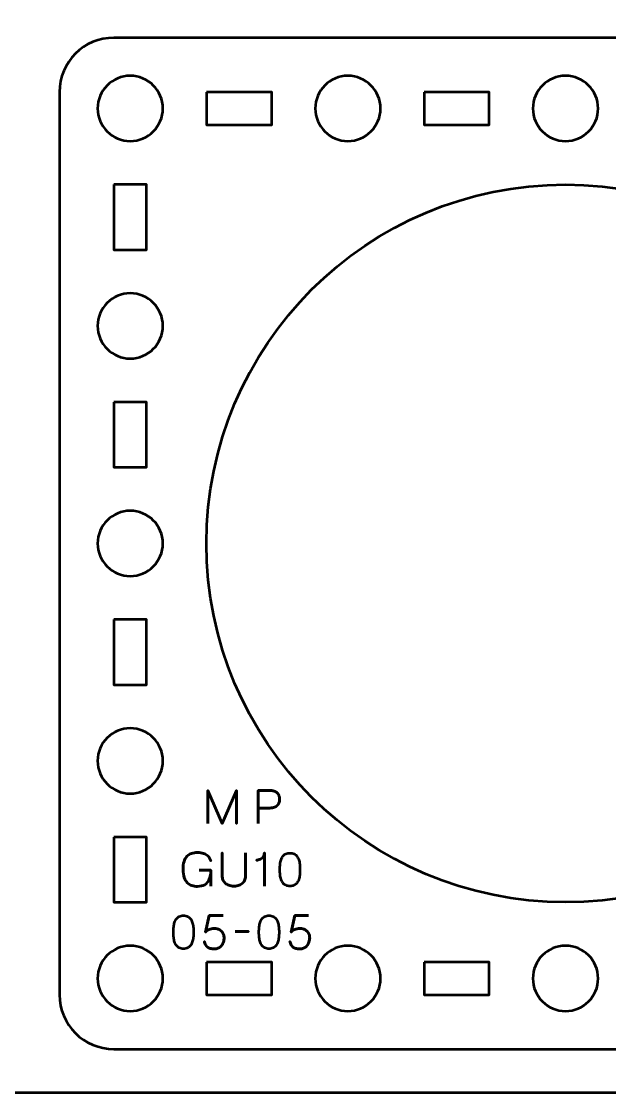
# Model space of a CAD drawing. Header units: centimetres. Extents: x -21 to 0, y -29.7 to 0.
# Drawn here: x -10.5 to -5.1, y -29.7 to -19.85 of the extents above; entities that cross this region are included whole.
import ezdxf

# ---------------------------------------------------------------- set-up
doc = ezdxf.new("R2010")
doc.units = ezdxf.units.CM
doc.header["$MEASUREMENT"] = 0
doc.layers.add('Layer 1', color=7, linetype='Continuous')

msp = doc.modelspace()

# ---------------------------------------------------------------- linework, layer by layer
at = {"layer": 'Layer 1', "color": 250, "lineweight": 53}
msp.add_ellipse((-5.5, -24.65), major_axis=(0, 3.3), ratio=1, dxfattribs=at)
at = {"layer": 'Layer 1', "color": 22, "lineweight": 53}
msp.add_open_spline([(-21.00003, -29.19996), (-21.00003, -29.19996), (-21.00003, -0.49992), (-21.00003, -0.49992), (-21.00003, -0.49992), (-21.00003, -0.22295), (-20.77694, 0.00004), (-20.49994, 0.00004), (-20.49994, 0.00004), (-20.49994, 0.00004), (-0.50008, 0.00004), (-0.50008, 0.00004), (-0.50008, 0.00004), (-0.22294, 0.00004), (0.00002, -0.22295), (0.00002, -0.49992), (0.00002, -0.49992), (0.00002, -0.49992), (0.00002, -29.19996), (0.00002, -29.19996), (0.00002, -29.19996), (0.00002, -29.47696), (-0.22294, -29.70005), (-0.50008, -29.70005), (-0.50008, -29.70005), (-0.50008, -29.70005), (-20.49994, -29.70005), (-20.49994, -29.70005), (-20.49994, -29.70005), (-20.77694, -29.70005), (-21.00003, -29.47696), (-21.00003, -29.19996)], degree=3, knots=[0, 0, 0, 0, 0.125, 0.125, 0.125, 0.125, 0.25, 0.25, 0.25, 0.25, 0.375, 0.375, 0.375, 0.375, 0.5, 0.5, 0.5, 0.5, 0.625, 0.625, 0.625, 0.625, 0.75, 0.75, 0.75, 0.75, 0.875, 0.875, 0.875, 0.875, 1, 1, 1, 1], dxfattribs=at)
at = {"layer": 'Layer 1', "color": 114, "lineweight": 53}
msp.add_open_spline([(-9.64995, -19.99995), (-9.64995, -19.99995), (-1.35005, -19.99995), (-1.35005, -19.99995), (-1.35005, -19.99995), (-1.07305, -19.99995), (-0.84995, -20.22305), (-0.84995, -20.50005), (-0.84995, -20.50005), (-0.84995, -20.50005), (-0.84995, -28.79995), (-0.84995, -28.79995), (-0.84995, -28.79995), (-0.84995, -29.07695), (-1.07305, -29.30005), (-1.35005, -29.30005), (-1.35005, -29.30005), (-1.35005, -29.30005), (-9.64995, -29.30005), (-9.64995, -29.30005), (-9.64995, -29.30005), (-9.92695, -29.30005), (-10.15005, -29.07695), (-10.15005, -28.79995), (-10.15005, -28.79995), (-10.15005, -28.79995), (-10.15005, -20.50005), (-10.15005, -20.50005), (-10.15005, -20.50005), (-10.15005, -20.22305), (-9.92695, -19.99995), (-9.64995, -19.99995)], degree=3, knots=[0, 0, 0, 0, 0.125, 0.125, 0.125, 0.125, 0.25, 0.25, 0.25, 0.25, 0.375, 0.375, 0.375, 0.375, 0.5, 0.5, 0.5, 0.5, 0.625, 0.625, 0.625, 0.625, 0.75, 0.75, 0.75, 0.75, 0.875, 0.875, 0.875, 0.875, 1, 1, 1, 1], dxfattribs=at)
at = {"layer": 'Layer 1', "lineweight": 53}
for points in [[(-9.20002, -20.64998), (-9.20002, -20.81575), (-9.33425, -20.94998), (-9.50002, -20.94998), (-9.50002, -20.94998), (-9.66568, -20.94998), (-9.80002, -20.81575), (-9.80002, -20.64998), (-9.80002, -20.64998), (-9.80002, -20.48432), (-9.66568, -20.34998), (-9.50002, -20.34998), (-9.50002, -20.34998), (-9.33425, -20.34998), (-9.20002, -20.48432), (-9.20002, -20.64998)], [(-7.19994, -20.64998), (-7.19994, -20.81575), (-7.33432, -20.94998), (-7.49995, -20.94998), (-7.49995, -20.94998), (-7.66572, -20.94998), (-7.79995, -20.81575), (-7.79995, -20.64998), (-7.79995, -20.64998), (-7.79995, -20.48432), (-7.66572, -20.34998), (-7.49995, -20.34998), (-7.49995, -20.34998), (-7.33432, -20.34998), (-7.19994, -20.48432), (-7.19994, -20.64998)], [(-5.20002, -20.64998), (-5.20002, -20.81575), (-5.33436, -20.94998), (-5.50001, -20.94998), (-5.50001, -20.94998), (-5.66564, -20.94998), (-5.80002, -20.81575), (-5.80002, -20.64998), (-5.80002, -20.64998), (-5.80002, -20.48432), (-5.66564, -20.34998), (-5.50001, -20.34998), (-5.50001, -20.34998), (-5.33436, -20.34998), (-5.20002, -20.48432), (-5.20002, -20.64998)], [(-8.8, -20.50005), (-8.8, -20.50005), (-8.2, -20.50005), (-8.2, -20.50005), (-8.2, -20.50005), (-8.2, -20.50005), (-8.2, -20.80005), (-8.2, -20.80005), (-8.2, -20.80005), (-8.2, -20.80005), (-8.8, -20.80005), (-8.8, -20.80005), (-8.8, -20.80005), (-8.8, -20.80005), (-8.8, -20.50005), (-8.8, -20.50005)], [(-6.80004, -20.50005), (-6.80004, -20.50005), (-6.20003, -20.50005), (-6.20003, -20.50005), (-6.20003, -20.50005), (-6.20003, -20.50005), (-6.20003, -20.80005), (-6.20003, -20.80005), (-6.20003, -20.80005), (-6.20003, -20.80005), (-6.80004, -20.80005), (-6.80004, -20.80005), (-6.80004, -20.80005), (-6.80004, -20.80005), (-6.80004, -20.50005), (-6.80004, -20.50005)], [(-9.64995, -21.35), (-9.64995, -21.35), (-9.34995, -21.35), (-9.34995, -21.35), (-9.34995, -21.35), (-9.34995, -21.35), (-9.34995, -21.95), (-9.34995, -21.95), (-9.34995, -21.95), (-9.34995, -21.95), (-9.64995, -21.95), (-9.64995, -21.95), (-9.64995, -21.95), (-9.64995, -21.95), (-9.64995, -21.35), (-9.64995, -21.35)], [(-9.20002, -22.65005), (-9.20002, -22.81568), (-9.33425, -22.95006), (-9.50002, -22.95006), (-9.50002, -22.95006), (-9.66568, -22.95006), (-9.80002, -22.81568), (-9.80002, -22.65005), (-9.80002, -22.65005), (-9.80002, -22.48428), (-9.66568, -22.35005), (-9.50002, -22.35005), (-9.50002, -22.35005), (-9.33425, -22.35005), (-9.20002, -22.48428), (-9.20002, -22.65005)], [(-9.64995, -23.34996), (-9.64995, -23.34996), (-9.34995, -23.34996), (-9.34995, -23.34996), (-9.34995, -23.34996), (-9.34995, -23.34996), (-9.34995, -23.94997), (-9.34995, -23.94997), (-9.34995, -23.94997), (-9.34995, -23.94997), (-9.64995, -23.94997), (-9.64995, -23.94997), (-9.64995, -23.94997), (-9.64995, -23.94997), (-9.64995, -23.34996), (-9.64995, -23.34996)], [(-9.20002, -24.64999), (-9.20002, -24.81564), (-9.33425, -24.94998), (-9.50002, -24.94998), (-9.50002, -24.94998), (-9.66568, -24.94998), (-9.80002, -24.81564), (-9.80002, -24.64999), (-9.80002, -24.64999), (-9.80002, -24.48436), (-9.66568, -24.34998), (-9.50002, -24.34998), (-9.50002, -24.34998), (-9.33425, -24.34998), (-9.20002, -24.48436), (-9.20002, -24.64999)], [(-9.64995, -25.35003), (-9.64995, -25.35003), (-9.34995, -25.35003), (-9.34995, -25.35003), (-9.34995, -25.35003), (-9.34995, -25.35003), (-9.34995, -25.95003), (-9.34995, -25.95003), (-9.34995, -25.95003), (-9.34995, -25.95003), (-9.64995, -25.95003), (-9.64995, -25.95003), (-9.64995, -25.95003), (-9.64995, -25.95003), (-9.64995, -25.35003), (-9.64995, -25.35003)], [(-9.20002, -26.64994), (-9.20002, -26.81571), (-9.33425, -26.94995), (-9.50002, -26.94995), (-9.50002, -26.94995), (-9.66568, -26.94995), (-9.80002, -26.81571), (-9.80002, -26.64994), (-9.80002, -26.64994), (-9.80002, -26.48428), (-9.66568, -26.34994), (-9.50002, -26.34994), (-9.50002, -26.34994), (-9.33425, -26.34994), (-9.20002, -26.48428), (-9.20002, -26.64994)], [(-9.64995, -27.35), (-9.64995, -27.35), (-9.34995, -27.35), (-9.34995, -27.35), (-9.34995, -27.35), (-9.34995, -27.35), (-9.34995, -27.95), (-9.34995, -27.95), (-9.34995, -27.95), (-9.34995, -27.95), (-9.64995, -27.95), (-9.64995, -27.95), (-9.64995, -27.95), (-9.64995, -27.95), (-9.64995, -27.35), (-9.64995, -27.35)], [(-9.20002, -28.65002), (-9.20002, -28.81565), (-9.33425, -28.95002), (-9.50002, -28.95002), (-9.50002, -28.95002), (-9.66568, -28.95002), (-9.80002, -28.81565), (-9.80002, -28.65002), (-9.80002, -28.65002), (-9.80002, -28.48425), (-9.66568, -28.35002), (-9.50002, -28.35002), (-9.50002, -28.35002), (-9.33425, -28.35002), (-9.20002, -28.48425), (-9.20002, -28.65002)], [(-7.19994, -28.65002), (-7.19994, -28.81565), (-7.33432, -28.95002), (-7.49995, -28.95002), (-7.49995, -28.95002), (-7.66572, -28.95002), (-7.79995, -28.81565), (-7.79995, -28.65002), (-7.79995, -28.65002), (-7.79995, -28.48425), (-7.66572, -28.35002), (-7.49995, -28.35002), (-7.49995, -28.35002), (-7.33432, -28.35002), (-7.19994, -28.48425), (-7.19994, -28.65002)], [(-5.20002, -28.65002), (-5.20002, -28.81565), (-5.33436, -28.95002), (-5.50001, -28.95002), (-5.50001, -28.95002), (-5.66564, -28.95002), (-5.80002, -28.81565), (-5.80002, -28.65002), (-5.80002, -28.65002), (-5.80002, -28.48425), (-5.66564, -28.35002), (-5.50001, -28.35002), (-5.50001, -28.35002), (-5.33436, -28.35002), (-5.20002, -28.48425), (-5.20002, -28.65002)], [(-8.8, -28.49995), (-8.8, -28.49995), (-8.2, -28.49995), (-8.2, -28.49995), (-8.2, -28.49995), (-8.2, -28.49995), (-8.2, -28.79995), (-8.2, -28.79995), (-8.2, -28.79995), (-8.2, -28.79995), (-8.8, -28.79995), (-8.8, -28.79995), (-8.8, -28.79995), (-8.8, -28.79995), (-8.8, -28.49995), (-8.8, -28.49995)], [(-6.80004, -28.49995), (-6.80004, -28.49995), (-6.20003, -28.49995), (-6.20003, -28.49995), (-6.20003, -28.49995), (-6.20003, -28.49995), (-6.20003, -28.79995), (-6.20003, -28.79995), (-6.20003, -28.79995), (-6.20003, -28.79995), (-6.80004, -28.79995), (-6.80004, -28.79995), (-6.80004, -28.79995), (-6.80004, -28.79995), (-6.80004, -28.49995), (-6.80004, -28.49995)]]:
    msp.add_open_spline(points, degree=3, knots=[0, 0, 0, 0, 0.25, 0.25, 0.25, 0.25, 0.5, 0.5, 0.5, 0.5, 0.75, 0.75, 0.75, 0.75, 1, 1, 1, 1], dxfattribs=at)
at = {"layer": 'Layer 1', "color": 30, "lineweight": 53}
for points, knots in [([(-8.78599, -27.22662), (-8.78599, -27.22662), (-8.78599, -26.9214), (-8.78599, -26.9214), (-8.78599, -26.9214), (-8.78599, -26.9214), (-8.65476, -27.22662), (-8.65476, -27.22662), (-8.65476, -27.22662), (-8.65476, -27.22662), (-8.5231, -26.9214), (-8.5231, -26.9214), (-8.5231, -26.9214), (-8.5231, -26.9214), (-8.5231, -27.22662), (-8.5231, -27.22662), (-8.5231, -27.22662), (-8.5231, -27.22662), (-8.5231, -26.9214), (-8.5231, -26.9214), (-8.5231, -26.9214), (-8.5231, -26.9214), (-8.65476, -27.22662), (-8.65476, -27.22662), (-8.65476, -27.22662), (-8.65476, -27.22662), (-8.78599, -26.9214), (-8.78599, -26.9214), (-8.78599, -26.9214), (-8.78599, -26.9214), (-8.78599, -27.22662), (-8.78599, -27.22662)], [0, 0, 0, 0, 0.125, 0.125, 0.125, 0.125, 0.25, 0.25, 0.25, 0.25, 0.375, 0.375, 0.375, 0.375, 0.5, 0.5, 0.5, 0.5, 0.625, 0.625, 0.625, 0.625, 0.75, 0.75, 0.75, 0.75, 0.875, 0.875, 0.875, 0.875, 1, 1, 1, 1]), ([(-8.32329, -27.22662), (-8.32329, -27.22662), (-8.32329, -26.9214), (-8.32329, -26.9214), (-8.32329, -26.9214), (-8.32329, -26.9214), (-8.22592, -26.9214), (-8.22592, -26.9214), (-8.22592, -26.9214), (-8.20645, -26.92147), (-8.19044, -26.92366), (-8.17781, -26.92789), (-8.17781, -26.92789), (-8.16525, -26.93205), (-8.15537, -26.93784), (-8.14824, -26.94518), (-8.14824, -26.94518), (-8.14112, -26.95244), (-8.13604, -26.96077), (-8.13293, -26.97015), (-8.13293, -26.97015), (-8.1299, -26.97954), (-8.12814, -26.98934), (-8.12771, -26.99972), (-8.12771, -26.99972), (-8.12722, -27.01009), (-8.12842, -27.02025), (-8.13124, -27.03012), (-8.13124, -27.03012), (-8.13413, -27.04), (-8.139, -27.04896), (-8.14599, -27.05701), (-8.14599, -27.05701), (-8.1529, -27.06505), (-8.16228, -27.07147), (-8.17407, -27.0762), (-8.17407, -27.0762), (-8.18585, -27.08099), (-8.20045, -27.08339), (-8.21788, -27.08353), (-8.21788, -27.08353), (-8.21788, -27.08353), (-8.32329, -27.08353), (-8.32329, -27.08353), (-8.32329, -27.08353), (-8.32329, -27.08353), (-8.21788, -27.08353), (-8.21788, -27.08353), (-8.21788, -27.08353), (-8.20081, -27.08339), (-8.18634, -27.08099), (-8.17463, -27.0762), (-8.17463, -27.0762), (-8.16285, -27.07147), (-8.15346, -27.06505), (-8.14641, -27.05701), (-8.14641, -27.05701), (-8.13942, -27.04896), (-8.13441, -27.04), (-8.13145, -27.03012), (-8.13145, -27.03012), (-8.12849, -27.02025), (-8.12722, -27.01009), (-8.12771, -26.99972), (-8.12771, -26.99972), (-8.12814, -26.98934), (-8.1299, -26.97954), (-8.13307, -26.97015), (-8.13307, -26.97015), (-8.13618, -26.96077), (-8.1414, -26.95244), (-8.14853, -26.94518), (-8.14853, -26.94518), (-8.15572, -26.93784), (-8.1656, -26.93205), (-8.17816, -26.92789), (-8.17816, -26.92789), (-8.19079, -26.92366), (-8.20666, -26.92147), (-8.22592, -26.9214), (-8.22592, -26.9214), (-8.22592, -26.9214), (-8.32329, -26.9214), (-8.32329, -26.9214), (-8.32329, -26.9214), (-8.32329, -26.9214), (-8.32329, -27.22662), (-8.32329, -27.22662)], [0, 0, 0, 0, 0.0454545, 0.0454545, 0.0454545, 0.0454545, 0.0909091, 0.0909091, 0.0909091, 0.0909091, 0.1363636, 0.1363636, 0.1363636, 0.1363636, 0.1818182, 0.1818182, 0.1818182, 0.1818182, 0.2272727, 0.2272727, 0.2272727, 0.2272727, 0.2727273, 0.2727273, 0.2727273, 0.2727273, 0.3181818, 0.3181818, 0.3181818, 0.3181818, 0.3636364, 0.3636364, 0.3636364, 0.3636364, 0.4090909, 0.4090909, 0.4090909, 0.4090909, 0.4545455, 0.4545455, 0.4545455, 0.4545455, 0.5, 0.5, 0.5, 0.5, 0.5454545, 0.5454545, 0.5454545, 0.5454545, 0.5909091, 0.5909091, 0.5909091, 0.5909091, 0.6363636, 0.6363636, 0.6363636, 0.6363636, 0.6818182, 0.6818182, 0.6818182, 0.6818182, 0.7272727, 0.7272727, 0.7272727, 0.7272727, 0.7727273, 0.7727273, 0.7727273, 0.7727273, 0.8181818, 0.8181818, 0.8181818, 0.8181818, 0.8636364, 0.8636364, 0.8636364, 0.8636364, 0.9090909, 0.9090909, 0.9090909, 0.9090909, 0.9545455, 0.9545455, 0.9545455, 0.9545455, 1, 1, 1, 1]), ([(-8.86769, -27.65376), (-8.86769, -27.65376), (-8.7589, -27.65376), (-8.7589, -27.65376), (-8.7589, -27.65376), (-8.75904, -27.68841), (-8.76398, -27.71684), (-8.77386, -27.73899), (-8.77386, -27.73899), (-8.78373, -27.76122), (-8.7977, -27.77759), (-8.81591, -27.78824), (-8.81591, -27.78824), (-8.83411, -27.79883), (-8.8557, -27.80412), (-8.88082, -27.80405), (-8.88082, -27.80405), (-8.89966, -27.80412), (-8.91715, -27.80151), (-8.93331, -27.79607), (-8.93331, -27.79607), (-8.94947, -27.79071), (-8.96365, -27.78196), (-8.97579, -27.7699), (-8.97579, -27.7699), (-8.98792, -27.75783), (-8.99745, -27.74189), (-9.00422, -27.72206), (-9.00422, -27.72206), (-9.01099, -27.70224), (-9.01445, -27.67789), (-9.01459, -27.64911), (-9.01459, -27.64911), (-9.01452, -27.62018), (-9.01149, -27.59577), (-9.00549, -27.57573), (-9.00549, -27.57573), (-8.99942, -27.55576), (-8.99067, -27.53968), (-8.9791, -27.52747), (-8.9791, -27.52747), (-8.9676, -27.51534), (-8.95356, -27.50652), (-8.93705, -27.50101), (-8.93705, -27.50101), (-8.92054, -27.49551), (-8.90184, -27.49283), (-8.88082, -27.4929), (-8.88082, -27.4929), (-8.86085, -27.49283), (-8.84293, -27.4953), (-8.82698, -27.50031), (-8.82698, -27.50031), (-8.81104, -27.50532), (-8.79735, -27.51336), (-8.78592, -27.52444), (-8.78592, -27.52444), (-8.77442, -27.53551), (-8.76546, -27.55012), (-8.7589, -27.56825), (-8.7589, -27.56825), (-8.76546, -27.55012), (-8.77442, -27.53551), (-8.78592, -27.52444), (-8.78592, -27.52444), (-8.79735, -27.51336), (-8.81104, -27.50532), (-8.82698, -27.50031), (-8.82698, -27.50031), (-8.84293, -27.4953), (-8.86085, -27.49283), (-8.88082, -27.4929), (-8.88082, -27.4929), (-8.90184, -27.49283), (-8.92054, -27.49551), (-8.93705, -27.50101), (-8.93705, -27.50101), (-8.95356, -27.50652), (-8.9676, -27.51534), (-8.9791, -27.52747), (-8.9791, -27.52747), (-8.99067, -27.53968), (-8.99942, -27.55576), (-9.00549, -27.57573), (-9.00549, -27.57573), (-9.01149, -27.59577), (-9.01452, -27.62018), (-9.01459, -27.64911), (-9.01459, -27.64911), (-9.01445, -27.67789), (-9.01099, -27.70224), (-9.00422, -27.72206), (-9.00422, -27.72206), (-8.99745, -27.74189), (-8.98792, -27.75783), (-8.97579, -27.7699), (-8.97579, -27.7699), (-8.96365, -27.78196), (-8.94947, -27.79071), (-8.93331, -27.79607), (-8.93331, -27.79607), (-8.91715, -27.80151), (-8.89966, -27.80412), (-8.88082, -27.80405), (-8.88082, -27.80405), (-8.8557, -27.80412), (-8.83411, -27.79883), (-8.81591, -27.78824), (-8.81591, -27.78824), (-8.7977, -27.77759), (-8.78373, -27.76122), (-8.77386, -27.73899), (-8.77386, -27.73899), (-8.76398, -27.71684), (-8.75904, -27.68841), (-8.7589, -27.65376), (-8.7589, -27.65376), (-8.7589, -27.65376), (-8.86769, -27.65376), (-8.86769, -27.65376)], [0, 0, 0, 0, 0.0333333, 0.0333333, 0.0333333, 0.0333333, 0.0666667, 0.0666667, 0.0666667, 0.0666667, 0.1, 0.1, 0.1, 0.1, 0.1333333, 0.1333333, 0.1333333, 0.1333333, 0.1666667, 0.1666667, 0.1666667, 0.1666667, 0.2, 0.2, 0.2, 0.2, 0.2333333, 0.2333333, 0.2333333, 0.2333333, 0.2666667, 0.2666667, 0.2666667, 0.2666667, 0.3, 0.3, 0.3, 0.3, 0.3333333, 0.3333333, 0.3333333, 0.3333333, 0.3666667, 0.3666667, 0.3666667, 0.3666667, 0.4, 0.4, 0.4, 0.4, 0.4333333, 0.4333333, 0.4333333, 0.4333333, 0.4666667, 0.4666667, 0.4666667, 0.4666667, 0.5, 0.5, 0.5, 0.5, 0.5333333, 0.5333333, 0.5333333, 0.5333333, 0.5666667, 0.5666667, 0.5666667, 0.5666667, 0.6, 0.6, 0.6, 0.6, 0.6333333, 0.6333333, 0.6333333, 0.6333333, 0.6666667, 0.6666667, 0.6666667, 0.6666667, 0.7, 0.7, 0.7, 0.7, 0.7333333, 0.7333333, 0.7333333, 0.7333333, 0.7666667, 0.7666667, 0.7666667, 0.7666667, 0.8, 0.8, 0.8, 0.8, 0.8333333, 0.8333333, 0.8333333, 0.8333333, 0.8666667, 0.8666667, 0.8666667, 0.8666667, 0.9, 0.9, 0.9, 0.9, 0.9333333, 0.9333333, 0.9333333, 0.9333333, 0.9666667, 0.9666667, 0.9666667, 0.9666667, 1, 1, 1, 1]), ([(-8.44055, -27.49629), (-8.44055, -27.49636), (-8.44055, -27.49868), (-8.44055, -27.5032), (-8.44055, -27.5032), (-8.44055, -27.50765), (-8.44055, -27.51385), (-8.44055, -27.52176), (-8.44055, -27.52176), (-8.44055, -27.52966), (-8.44055, -27.53869), (-8.44055, -27.54892), (-8.44055, -27.54892), (-8.44055, -27.55915), (-8.44055, -27.57002), (-8.44055, -27.58159), (-8.44055, -27.58159), (-8.44055, -27.59316), (-8.44055, -27.6048), (-8.44055, -27.61665), (-8.44055, -27.61665), (-8.44055, -27.62844), (-8.44055, -27.63987), (-8.44055, -27.65094), (-8.44055, -27.65094), (-8.44055, -27.66202), (-8.44055, -27.67218), (-8.44055, -27.68142), (-8.44055, -27.68142), (-8.44055, -27.69074), (-8.44055, -27.69857), (-8.44055, -27.70499), (-8.44055, -27.70499), (-8.44055, -27.71783), (-8.44253, -27.72996), (-8.44662, -27.74153), (-8.44662, -27.74153), (-8.45071, -27.75311), (-8.45699, -27.76341), (-8.46553, -27.77244), (-8.46553, -27.77244), (-8.47407, -27.78147), (-8.485, -27.7886), (-8.49841, -27.79375), (-8.49841, -27.79375), (-8.51181, -27.7989), (-8.52776, -27.80151), (-8.54638, -27.80151), (-8.54638, -27.80151), (-8.56501, -27.80108), (-8.58117, -27.7984), (-8.59479, -27.79346), (-8.59479, -27.79346), (-8.60847, -27.78845), (-8.61976, -27.78161), (-8.62872, -27.77293), (-8.62872, -27.77293), (-8.63768, -27.76425), (-8.64431, -27.75409), (-8.64869, -27.74259), (-8.64869, -27.74259), (-8.65299, -27.73102), (-8.65518, -27.71853), (-8.65518, -27.70499), (-8.65518, -27.70499), (-8.65518, -27.70499), (-8.65518, -27.49629), (-8.65518, -27.49629), (-8.65518, -27.49629), (-8.65518, -27.49629), (-8.65518, -27.70499), (-8.65518, -27.70499), (-8.65518, -27.70499), (-8.65518, -27.71853), (-8.65299, -27.73102), (-8.64869, -27.74259), (-8.64869, -27.74259), (-8.64431, -27.75409), (-8.63768, -27.76425), (-8.62872, -27.77293), (-8.62872, -27.77293), (-8.61976, -27.78161), (-8.60847, -27.78845), (-8.59479, -27.79346), (-8.59479, -27.79346), (-8.58117, -27.7984), (-8.56501, -27.80108), (-8.54638, -27.80151), (-8.54638, -27.80151), (-8.52776, -27.80151), (-8.51181, -27.7989), (-8.49841, -27.79375), (-8.49841, -27.79375), (-8.485, -27.7886), (-8.47407, -27.78147), (-8.46553, -27.77244), (-8.46553, -27.77244), (-8.45699, -27.76341), (-8.45071, -27.75311), (-8.44662, -27.74153), (-8.44662, -27.74153), (-8.44253, -27.72996), (-8.44055, -27.71783), (-8.44055, -27.70499), (-8.44055, -27.70499), (-8.44055, -27.69857), (-8.44055, -27.69074), (-8.44055, -27.68142), (-8.44055, -27.68142), (-8.44055, -27.67218), (-8.44055, -27.66202), (-8.44055, -27.65094), (-8.44055, -27.65094), (-8.44055, -27.63987), (-8.44055, -27.62844), (-8.44055, -27.61665), (-8.44055, -27.61665), (-8.44055, -27.6048), (-8.44055, -27.59316), (-8.44055, -27.58159), (-8.44055, -27.58159), (-8.44055, -27.57002), (-8.44055, -27.55915), (-8.44055, -27.54892), (-8.44055, -27.54892), (-8.44055, -27.53869), (-8.44055, -27.52966), (-8.44055, -27.52176), (-8.44055, -27.52176), (-8.44055, -27.51385), (-8.44055, -27.50765), (-8.44055, -27.5032), (-8.44055, -27.5032), (-8.44055, -27.49868), (-8.44055, -27.49636), (-8.44055, -27.49629)], [0, 0, 0, 0, 0.0294118, 0.0294118, 0.0294118, 0.0294118, 0.0588235, 0.0588235, 0.0588235, 0.0588235, 0.0882353, 0.0882353, 0.0882353, 0.0882353, 0.1176471, 0.1176471, 0.1176471, 0.1176471, 0.1470588, 0.1470588, 0.1470588, 0.1470588, 0.1764706, 0.1764706, 0.1764706, 0.1764706, 0.2058824, 0.2058824, 0.2058824, 0.2058824, 0.2352941, 0.2352941, 0.2352941, 0.2352941, 0.2647059, 0.2647059, 0.2647059, 0.2647059, 0.2941176, 0.2941176, 0.2941176, 0.2941176, 0.3235294, 0.3235294, 0.3235294, 0.3235294, 0.3529412, 0.3529412, 0.3529412, 0.3529412, 0.3823529, 0.3823529, 0.3823529, 0.3823529, 0.4117647, 0.4117647, 0.4117647, 0.4117647, 0.4411765, 0.4411765, 0.4411765, 0.4411765, 0.4705882, 0.4705882, 0.4705882, 0.4705882, 0.5, 0.5, 0.5, 0.5, 0.5294118, 0.5294118, 0.5294118, 0.5294118, 0.5588235, 0.5588235, 0.5588235, 0.5588235, 0.5882353, 0.5882353, 0.5882353, 0.5882353, 0.6176471, 0.6176471, 0.6176471, 0.6176471, 0.6470588, 0.6470588, 0.6470588, 0.6470588, 0.6764706, 0.6764706, 0.6764706, 0.6764706, 0.7058824, 0.7058824, 0.7058824, 0.7058824, 0.7352941, 0.7352941, 0.7352941, 0.7352941, 0.7647059, 0.7647059, 0.7647059, 0.7647059, 0.7941176, 0.7941176, 0.7941176, 0.7941176, 0.8235294, 0.8235294, 0.8235294, 0.8235294, 0.8529412, 0.8529412, 0.8529412, 0.8529412, 0.8823529, 0.8823529, 0.8823529, 0.8823529, 0.9117647, 0.9117647, 0.9117647, 0.9117647, 0.9411765, 0.9411765, 0.9411765, 0.9411765, 0.9705882, 0.9705882, 0.9705882, 0.9705882, 1, 1, 1, 1]), ([(-8.26698, -27.80193), (-8.26698, -27.80193), (-8.26698, -27.49671), (-8.26698, -27.49671), (-8.26698, -27.49671), (-8.26705, -27.50708), (-8.26889, -27.51597), (-8.27242, -27.52338), (-8.27242, -27.52338), (-8.27587, -27.53086), (-8.28046, -27.537), (-8.2861, -27.54193), (-8.2861, -27.54193), (-8.29175, -27.54687), (-8.29782, -27.55082), (-8.30431, -27.55379), (-8.30431, -27.55379), (-8.3108, -27.55668), (-8.31708, -27.55887), (-8.32315, -27.56021), (-8.32315, -27.56021), (-8.32928, -27.56162), (-8.33451, -27.56247), (-8.33895, -27.56275), (-8.33895, -27.56275), (-8.33451, -27.56247), (-8.32928, -27.56162), (-8.32315, -27.56021), (-8.32315, -27.56021), (-8.31708, -27.55887), (-8.3108, -27.55668), (-8.30431, -27.55379), (-8.30431, -27.55379), (-8.29782, -27.55082), (-8.29175, -27.54687), (-8.2861, -27.54193), (-8.2861, -27.54193), (-8.28046, -27.537), (-8.27587, -27.53086), (-8.27242, -27.52338), (-8.27242, -27.52338), (-8.26889, -27.51597), (-8.26705, -27.50708), (-8.26698, -27.49671), (-8.26698, -27.49671), (-8.26698, -27.49671), (-8.26698, -27.80193), (-8.26698, -27.80193)], [0, 0, 0, 0, 0.0833333, 0.0833333, 0.0833333, 0.0833333, 0.1666667, 0.1666667, 0.1666667, 0.1666667, 0.25, 0.25, 0.25, 0.25, 0.3333333, 0.3333333, 0.3333333, 0.3333333, 0.4166667, 0.4166667, 0.4166667, 0.4166667, 0.5, 0.5, 0.5, 0.5, 0.5833333, 0.5833333, 0.5833333, 0.5833333, 0.6666667, 0.6666667, 0.6666667, 0.6666667, 0.75, 0.75, 0.75, 0.75, 0.8333333, 0.8333333, 0.8333333, 0.8333333, 0.9166667, 0.9166667, 0.9166667, 0.9166667, 1, 1, 1, 1]), ([(-8.03246, -27.80193), (-8.01765, -27.80186), (-8.00488, -27.79925), (-7.99422, -27.79417), (-7.99422, -27.79417), (-7.98364, -27.78909), (-7.97482, -27.78182), (-7.96777, -27.77258), (-7.96777, -27.77258), (-7.96078, -27.76327), (-7.95528, -27.75226), (-7.95119, -27.73956), (-7.95119, -27.73956), (-7.94716, -27.72686), (-7.94427, -27.71296), (-7.94265, -27.69772), (-7.94265, -27.69772), (-7.94095, -27.68248), (-7.94011, -27.66646), (-7.94018, -27.64953), (-7.94018, -27.64953), (-7.94011, -27.63267), (-7.94095, -27.61665), (-7.94265, -27.60148), (-7.94265, -27.60148), (-7.94427, -27.58631), (-7.94716, -27.57234), (-7.95119, -27.55964), (-7.95119, -27.55964), (-7.95528, -27.54701), (-7.96078, -27.53601), (-7.96777, -27.52662), (-7.96777, -27.52662), (-7.97482, -27.51731), (-7.98364, -27.51004), (-7.99422, -27.50496), (-7.99422, -27.50496), (-8.00488, -27.49981), (-8.01765, -27.4972), (-8.03246, -27.49713), (-8.03246, -27.49713), (-8.04728, -27.4972), (-8.06005, -27.49981), (-8.07071, -27.50496), (-8.07071, -27.50496), (-8.08129, -27.51004), (-8.09011, -27.51731), (-8.09716, -27.52662), (-8.09716, -27.52662), (-8.10415, -27.53601), (-8.10965, -27.54701), (-8.11374, -27.55964), (-8.11374, -27.55964), (-8.11777, -27.57234), (-8.12066, -27.58631), (-8.12228, -27.60148), (-8.12228, -27.60148), (-8.12397, -27.61665), (-8.12482, -27.63267), (-8.12475, -27.64953), (-8.12475, -27.64953), (-8.12482, -27.66646), (-8.12397, -27.68248), (-8.12228, -27.69772), (-8.12228, -27.69772), (-8.12066, -27.71296), (-8.11777, -27.72686), (-8.11374, -27.73956), (-8.11374, -27.73956), (-8.10965, -27.75226), (-8.10415, -27.76327), (-8.09716, -27.77258), (-8.09716, -27.77258), (-8.09011, -27.78182), (-8.08129, -27.78909), (-8.07071, -27.79417), (-8.07071, -27.79417), (-8.06005, -27.79925), (-8.04728, -27.80186), (-8.03246, -27.80193)], [0, 0, 0, 0, 0.05, 0.05, 0.05, 0.05, 0.1, 0.1, 0.1, 0.1, 0.15, 0.15, 0.15, 0.15, 0.2, 0.2, 0.2, 0.2, 0.25, 0.25, 0.25, 0.25, 0.3, 0.3, 0.3, 0.3, 0.35, 0.35, 0.35, 0.35, 0.4, 0.4, 0.4, 0.4, 0.45, 0.45, 0.45, 0.45, 0.5, 0.5, 0.5, 0.5, 0.55, 0.55, 0.55, 0.55, 0.6, 0.6, 0.6, 0.6, 0.65, 0.65, 0.65, 0.65, 0.7, 0.7, 0.7, 0.7, 0.75, 0.75, 0.75, 0.75, 0.8, 0.8, 0.8, 0.8, 0.85, 0.85, 0.85, 0.85, 0.9, 0.9, 0.9, 0.9, 0.95, 0.95, 0.95, 0.95, 1, 1, 1, 1]), ([(-8.03246, -27.80193), (-8.01765, -27.80186), (-8.00488, -27.79925), (-7.99422, -27.79417), (-7.99422, -27.79417), (-7.98364, -27.78909), (-7.97482, -27.78182), (-7.96777, -27.77258), (-7.96777, -27.77258), (-7.96078, -27.76327), (-7.95528, -27.75226), (-7.95119, -27.73956), (-7.95119, -27.73956), (-7.94716, -27.72686), (-7.94427, -27.71296), (-7.94265, -27.69772), (-7.94265, -27.69772), (-7.94095, -27.68248), (-7.94011, -27.66646), (-7.94018, -27.64953), (-7.94018, -27.64953), (-7.94011, -27.63267), (-7.94095, -27.61665), (-7.94265, -27.60148), (-7.94265, -27.60148), (-7.94427, -27.58631), (-7.94716, -27.57234), (-7.95119, -27.55964), (-7.95119, -27.55964), (-7.95528, -27.54701), (-7.96078, -27.53601), (-7.96777, -27.52662), (-7.96777, -27.52662), (-7.97482, -27.51731), (-7.98364, -27.51004), (-7.99422, -27.50496), (-7.99422, -27.50496), (-8.00488, -27.49981), (-8.01765, -27.4972), (-8.03246, -27.49713), (-8.03246, -27.49713), (-8.04728, -27.4972), (-8.06005, -27.49981), (-8.07071, -27.50496), (-8.07071, -27.50496), (-8.08129, -27.51004), (-8.09011, -27.51731), (-8.09716, -27.52662), (-8.09716, -27.52662), (-8.10415, -27.53601), (-8.10965, -27.54701), (-8.11374, -27.55964), (-8.11374, -27.55964), (-8.11777, -27.57234), (-8.12066, -27.58631), (-8.12228, -27.60148), (-8.12228, -27.60148), (-8.12397, -27.61665), (-8.12482, -27.63267), (-8.12475, -27.64953), (-8.12475, -27.64953), (-8.12482, -27.66646), (-8.12397, -27.68248), (-8.12228, -27.69772), (-8.12228, -27.69772), (-8.12066, -27.71296), (-8.11777, -27.72686), (-8.11374, -27.73956), (-8.11374, -27.73956), (-8.10965, -27.75226), (-8.10415, -27.76327), (-8.09716, -27.77258), (-8.09716, -27.77258), (-8.09011, -27.78182), (-8.08129, -27.78909), (-8.07071, -27.79417), (-8.07071, -27.79417), (-8.06005, -27.79925), (-8.04728, -27.80186), (-8.03246, -27.80193)], [0, 0, 0, 0, 0.05, 0.05, 0.05, 0.05, 0.1, 0.1, 0.1, 0.1, 0.15, 0.15, 0.15, 0.15, 0.2, 0.2, 0.2, 0.2, 0.25, 0.25, 0.25, 0.25, 0.3, 0.3, 0.3, 0.3, 0.35, 0.35, 0.35, 0.35, 0.4, 0.4, 0.4, 0.4, 0.45, 0.45, 0.45, 0.45, 0.5, 0.5, 0.5, 0.5, 0.55, 0.55, 0.55, 0.55, 0.6, 0.6, 0.6, 0.6, 0.65, 0.65, 0.65, 0.65, 0.7, 0.7, 0.7, 0.7, 0.75, 0.75, 0.75, 0.75, 0.8, 0.8, 0.8, 0.8, 0.85, 0.85, 0.85, 0.85, 0.9, 0.9, 0.9, 0.9, 0.95, 0.95, 0.95, 0.95, 1, 1, 1, 1]), ([(-8.7589, -27.80193), (-8.7589, -27.80193), (-8.7589, -27.65376), (-8.7589, -27.65376), (-8.7589, -27.65376), (-8.7589, -27.65376), (-8.7589, -27.80193), (-8.7589, -27.80193)], [0, 0, 0, 0, 0.5, 0.5, 0.5, 0.5, 1, 1, 1, 1]), ([(-9.01099, -28.37724), (-8.99618, -28.37717), (-8.98341, -28.37456), (-8.97275, -28.36948), (-8.97275, -28.36948), (-8.96217, -28.3644), (-8.95335, -28.35713), (-8.9463, -28.34789), (-8.9463, -28.34789), (-8.93931, -28.33858), (-8.93381, -28.32757), (-8.92972, -28.31487), (-8.92972, -28.31487), (-8.92569, -28.30217), (-8.9228, -28.28827), (-8.92118, -28.27303), (-8.92118, -28.27303), (-8.91948, -28.25779), (-8.91864, -28.24177), (-8.91871, -28.22484), (-8.91871, -28.22484), (-8.91864, -28.20798), (-8.91948, -28.19196), (-8.92118, -28.17679), (-8.92118, -28.17679), (-8.9228, -28.16162), (-8.92569, -28.14765), (-8.92972, -28.13495), (-8.92972, -28.13495), (-8.93381, -28.12232), (-8.93931, -28.11132), (-8.9463, -28.10193), (-8.9463, -28.10193), (-8.95335, -28.09262), (-8.96217, -28.08535), (-8.97275, -28.08027), (-8.97275, -28.08027), (-8.98341, -28.07512), (-8.99618, -28.07251), (-9.01099, -28.07244), (-9.01099, -28.07244), (-9.02581, -28.07251), (-9.03858, -28.07512), (-9.04924, -28.08027), (-9.04924, -28.08027), (-9.05982, -28.08535), (-9.06864, -28.09262), (-9.07569, -28.10193), (-9.07569, -28.10193), (-9.08268, -28.11132), (-9.08818, -28.12232), (-9.09227, -28.13495), (-9.09227, -28.13495), (-9.0963, -28.14765), (-9.09919, -28.16162), (-9.10081, -28.17679), (-9.10081, -28.17679), (-9.1025, -28.19196), (-9.10335, -28.20798), (-9.10328, -28.22484), (-9.10328, -28.22484), (-9.10335, -28.24177), (-9.1025, -28.25779), (-9.10081, -28.27303), (-9.10081, -28.27303), (-9.09919, -28.28827), (-9.0963, -28.30217), (-9.09227, -28.31487), (-9.09227, -28.31487), (-9.08818, -28.32757), (-9.08268, -28.33858), (-9.07569, -28.34789), (-9.07569, -28.34789), (-9.06864, -28.35713), (-9.05982, -28.3644), (-9.04924, -28.36948), (-9.04924, -28.36948), (-9.03858, -28.37456), (-9.02581, -28.37717), (-9.01099, -28.37724)], [0, 0, 0, 0, 0.05, 0.05, 0.05, 0.05, 0.1, 0.1, 0.1, 0.1, 0.15, 0.15, 0.15, 0.15, 0.2, 0.2, 0.2, 0.2, 0.25, 0.25, 0.25, 0.25, 0.3, 0.3, 0.3, 0.3, 0.35, 0.35, 0.35, 0.35, 0.4, 0.4, 0.4, 0.4, 0.45, 0.45, 0.45, 0.45, 0.5, 0.5, 0.5, 0.5, 0.55, 0.55, 0.55, 0.55, 0.6, 0.6, 0.6, 0.6, 0.65, 0.65, 0.65, 0.65, 0.7, 0.7, 0.7, 0.7, 0.75, 0.75, 0.75, 0.75, 0.8, 0.8, 0.8, 0.8, 0.85, 0.85, 0.85, 0.85, 0.9, 0.9, 0.9, 0.9, 0.95, 0.95, 0.95, 0.95, 1, 1, 1, 1]), ([(-9.01099, -28.37724), (-8.99618, -28.37717), (-8.98341, -28.37456), (-8.97275, -28.36948), (-8.97275, -28.36948), (-8.96217, -28.3644), (-8.95335, -28.35713), (-8.9463, -28.34789), (-8.9463, -28.34789), (-8.93931, -28.33858), (-8.93381, -28.32757), (-8.92972, -28.31487), (-8.92972, -28.31487), (-8.92569, -28.30217), (-8.9228, -28.28827), (-8.92118, -28.27303), (-8.92118, -28.27303), (-8.91948, -28.25779), (-8.91864, -28.24177), (-8.91871, -28.22484), (-8.91871, -28.22484), (-8.91864, -28.20798), (-8.91948, -28.19196), (-8.92118, -28.17679), (-8.92118, -28.17679), (-8.9228, -28.16162), (-8.92569, -28.14765), (-8.92972, -28.13495), (-8.92972, -28.13495), (-8.93381, -28.12232), (-8.93931, -28.11132), (-8.9463, -28.10193), (-8.9463, -28.10193), (-8.95335, -28.09262), (-8.96217, -28.08535), (-8.97275, -28.08027), (-8.97275, -28.08027), (-8.98341, -28.07512), (-8.99618, -28.07251), (-9.01099, -28.07244), (-9.01099, -28.07244), (-9.02581, -28.07251), (-9.03858, -28.07512), (-9.04924, -28.08027), (-9.04924, -28.08027), (-9.05982, -28.08535), (-9.06864, -28.09262), (-9.07569, -28.10193), (-9.07569, -28.10193), (-9.08268, -28.11132), (-9.08818, -28.12232), (-9.09227, -28.13495), (-9.09227, -28.13495), (-9.0963, -28.14765), (-9.09919, -28.16162), (-9.10081, -28.17679), (-9.10081, -28.17679), (-9.1025, -28.19196), (-9.10335, -28.20798), (-9.10328, -28.22484), (-9.10328, -28.22484), (-9.10335, -28.24177), (-9.1025, -28.25779), (-9.10081, -28.27303), (-9.10081, -28.27303), (-9.09919, -28.28827), (-9.0963, -28.30217), (-9.09227, -28.31487), (-9.09227, -28.31487), (-9.08818, -28.32757), (-9.08268, -28.33858), (-9.07569, -28.34789), (-9.07569, -28.34789), (-9.06864, -28.35713), (-9.05982, -28.3644), (-9.04924, -28.36948), (-9.04924, -28.36948), (-9.03858, -28.37456), (-9.02581, -28.37717), (-9.01099, -28.37724)], [0, 0, 0, 0, 0.05, 0.05, 0.05, 0.05, 0.1, 0.1, 0.1, 0.1, 0.15, 0.15, 0.15, 0.15, 0.2, 0.2, 0.2, 0.2, 0.25, 0.25, 0.25, 0.25, 0.3, 0.3, 0.3, 0.3, 0.35, 0.35, 0.35, 0.35, 0.4, 0.4, 0.4, 0.4, 0.45, 0.45, 0.45, 0.45, 0.5, 0.5, 0.5, 0.5, 0.55, 0.55, 0.55, 0.55, 0.6, 0.6, 0.6, 0.6, 0.65, 0.65, 0.65, 0.65, 0.7, 0.7, 0.7, 0.7, 0.75, 0.75, 0.75, 0.75, 0.8, 0.8, 0.8, 0.8, 0.85, 0.85, 0.85, 0.85, 0.9, 0.9, 0.9, 0.9, 0.95, 0.95, 0.95, 0.95, 1, 1, 1, 1]), ([(-8.64693, -28.07202), (-8.64693, -28.07202), (-8.77393, -28.07202), (-8.77393, -28.07202), (-8.77393, -28.07202), (-8.77393, -28.07202), (-8.8078, -28.22357), (-8.8078, -28.22357), (-8.8078, -28.22357), (-8.80187, -28.21849), (-8.79623, -28.21391), (-8.79079, -28.20988), (-8.79079, -28.20988), (-8.78543, -28.20586), (-8.77979, -28.20248), (-8.77379, -28.19965), (-8.77379, -28.19965), (-8.76786, -28.19683), (-8.76109, -28.19471), (-8.75347, -28.19323), (-8.75347, -28.19323), (-8.74592, -28.19175), (-8.73689, -28.19097), (-8.72652, -28.19097), (-8.72652, -28.19097), (-8.71805, -28.19097), (-8.70958, -28.1921), (-8.70112, -28.19443), (-8.70112, -28.19443), (-8.69265, -28.19669), (-8.68461, -28.20015), (-8.67699, -28.20473), (-8.67699, -28.20473), (-8.6693, -28.20939), (-8.66252, -28.21518), (-8.6566, -28.22216), (-8.6566, -28.22216), (-8.6506, -28.22915), (-8.64587, -28.23733), (-8.64249, -28.24671), (-8.64249, -28.24671), (-8.63903, -28.2561), (-8.63727, -28.26675), (-8.6372, -28.2786), (-8.6372, -28.2786), (-8.63712, -28.28298), (-8.63762, -28.28848), (-8.63861, -28.29497), (-8.63861, -28.29497), (-8.63952, -28.30146), (-8.64122, -28.30852), (-8.64362, -28.316), (-8.64362, -28.316), (-8.64601, -28.32348), (-8.6494, -28.33089), (-8.6537, -28.33822), (-8.6537, -28.33822), (-8.65801, -28.34556), (-8.66351, -28.35226), (-8.67014, -28.35833), (-8.67014, -28.35833), (-8.67678, -28.3644), (-8.68482, -28.36927), (-8.6942, -28.37294), (-8.6942, -28.37294), (-8.70366, -28.37653), (-8.71474, -28.37844), (-8.72736, -28.37851), (-8.72736, -28.37851), (-8.74246, -28.37844), (-8.75516, -28.37682), (-8.76546, -28.37378), (-8.76546, -28.37378), (-8.77577, -28.37068), (-8.78416, -28.36666), (-8.79065, -28.36158), (-8.79065, -28.36158), (-8.79721, -28.3565), (-8.80229, -28.35092), (-8.80596, -28.34486), (-8.80596, -28.34486), (-8.80963, -28.33879), (-8.81238, -28.33272), (-8.81422, -28.32665), (-8.81422, -28.32665), (-8.81605, -28.32058), (-8.81746, -28.31501), (-8.81838, -28.30993), (-8.81838, -28.30993), (-8.81746, -28.31501), (-8.81605, -28.32058), (-8.81422, -28.32665), (-8.81422, -28.32665), (-8.81238, -28.33272), (-8.80963, -28.33879), (-8.80596, -28.34486), (-8.80596, -28.34486), (-8.80229, -28.35092), (-8.79721, -28.3565), (-8.79065, -28.36158), (-8.79065, -28.36158), (-8.78416, -28.36666), (-8.77577, -28.37068), (-8.76546, -28.37378), (-8.76546, -28.37378), (-8.75516, -28.37682), (-8.74246, -28.37844), (-8.72736, -28.37851), (-8.72736, -28.37851), (-8.71474, -28.37844), (-8.70366, -28.37653), (-8.6942, -28.37294), (-8.6942, -28.37294), (-8.68482, -28.36927), (-8.67678, -28.3644), (-8.67014, -28.35833), (-8.67014, -28.35833), (-8.66351, -28.35226), (-8.65801, -28.34556), (-8.6537, -28.33822), (-8.6537, -28.33822), (-8.6494, -28.33089), (-8.64601, -28.32348), (-8.64362, -28.316), (-8.64362, -28.316), (-8.64122, -28.30852), (-8.63952, -28.30146), (-8.63861, -28.29497), (-8.63861, -28.29497), (-8.63762, -28.28848), (-8.63712, -28.28298), (-8.6372, -28.2786), (-8.6372, -28.2786), (-8.63727, -28.26675), (-8.63903, -28.2561), (-8.64249, -28.24671), (-8.64249, -28.24671), (-8.64587, -28.23733), (-8.6506, -28.22915), (-8.6566, -28.22216), (-8.6566, -28.22216), (-8.66252, -28.21518), (-8.6693, -28.20939), (-8.67699, -28.20473), (-8.67699, -28.20473), (-8.68461, -28.20015), (-8.69265, -28.19669), (-8.70112, -28.19443), (-8.70112, -28.19443), (-8.70958, -28.1921), (-8.71805, -28.19097), (-8.72652, -28.19097), (-8.72652, -28.19097), (-8.73689, -28.19097), (-8.74592, -28.19175), (-8.75347, -28.19323), (-8.75347, -28.19323), (-8.76109, -28.19471), (-8.76786, -28.19683), (-8.77379, -28.19965), (-8.77379, -28.19965), (-8.77979, -28.20248), (-8.78543, -28.20586), (-8.79079, -28.20988), (-8.79079, -28.20988), (-8.79623, -28.21391), (-8.80187, -28.21849), (-8.8078, -28.22357), (-8.8078, -28.22357), (-8.8078, -28.22357), (-8.77393, -28.07202), (-8.77393, -28.07202), (-8.77393, -28.07202), (-8.77393, -28.07202), (-8.64693, -28.07202), (-8.64693, -28.07202)], [0, 0, 0, 0, 0.0227273, 0.0227273, 0.0227273, 0.0227273, 0.0454545, 0.0454545, 0.0454545, 0.0454545, 0.0681818, 0.0681818, 0.0681818, 0.0681818, 0.0909091, 0.0909091, 0.0909091, 0.0909091, 0.1136364, 0.1136364, 0.1136364, 0.1136364, 0.1363636, 0.1363636, 0.1363636, 0.1363636, 0.1590909, 0.1590909, 0.1590909, 0.1590909, 0.1818182, 0.1818182, 0.1818182, 0.1818182, 0.2045455, 0.2045455, 0.2045455, 0.2045455, 0.2272727, 0.2272727, 0.2272727, 0.2272727, 0.25, 0.25, 0.25, 0.25, 0.2727273, 0.2727273, 0.2727273, 0.2727273, 0.2954545, 0.2954545, 0.2954545, 0.2954545, 0.3181818, 0.3181818, 0.3181818, 0.3181818, 0.3409091, 0.3409091, 0.3409091, 0.3409091, 0.3636364, 0.3636364, 0.3636364, 0.3636364, 0.3863636, 0.3863636, 0.3863636, 0.3863636, 0.4090909, 0.4090909, 0.4090909, 0.4090909, 0.4318182, 0.4318182, 0.4318182, 0.4318182, 0.4545455, 0.4545455, 0.4545455, 0.4545455, 0.4772727, 0.4772727, 0.4772727, 0.4772727, 0.5, 0.5, 0.5, 0.5, 0.5227273, 0.5227273, 0.5227273, 0.5227273, 0.5454545, 0.5454545, 0.5454545, 0.5454545, 0.5681818, 0.5681818, 0.5681818, 0.5681818, 0.5909091, 0.5909091, 0.5909091, 0.5909091, 0.6136364, 0.6136364, 0.6136364, 0.6136364, 0.6363636, 0.6363636, 0.6363636, 0.6363636, 0.6590909, 0.6590909, 0.6590909, 0.6590909, 0.6818182, 0.6818182, 0.6818182, 0.6818182, 0.7045455, 0.7045455, 0.7045455, 0.7045455, 0.7272727, 0.7272727, 0.7272727, 0.7272727, 0.75, 0.75, 0.75, 0.75, 0.7727273, 0.7727273, 0.7727273, 0.7727273, 0.7954545, 0.7954545, 0.7954545, 0.7954545, 0.8181818, 0.8181818, 0.8181818, 0.8181818, 0.8409091, 0.8409091, 0.8409091, 0.8409091, 0.8636364, 0.8636364, 0.8636364, 0.8636364, 0.8863636, 0.8863636, 0.8863636, 0.8863636, 0.9090909, 0.9090909, 0.9090909, 0.9090909, 0.9318182, 0.9318182, 0.9318182, 0.9318182, 0.9545455, 0.9545455, 0.9545455, 0.9545455, 0.9772727, 0.9772727, 0.9772727, 0.9772727, 1, 1, 1, 1]), ([(-8.22487, -28.37724), (-8.21006, -28.37717), (-8.19729, -28.37456), (-8.18663, -28.36948), (-8.18663, -28.36948), (-8.17605, -28.3644), (-8.16723, -28.35713), (-8.16018, -28.34789), (-8.16018, -28.34789), (-8.15319, -28.33858), (-8.14769, -28.32757), (-8.1436, -28.31487), (-8.1436, -28.31487), (-8.13957, -28.30217), (-8.13668, -28.28827), (-8.13506, -28.27303), (-8.13506, -28.27303), (-8.13336, -28.25779), (-8.13252, -28.24177), (-8.13259, -28.22484), (-8.13259, -28.22484), (-8.13252, -28.20798), (-8.13336, -28.19196), (-8.13506, -28.17679), (-8.13506, -28.17679), (-8.13668, -28.16162), (-8.13957, -28.14765), (-8.1436, -28.13495), (-8.1436, -28.13495), (-8.14769, -28.12232), (-8.15319, -28.11132), (-8.16018, -28.10193), (-8.16018, -28.10193), (-8.16723, -28.09262), (-8.17605, -28.08535), (-8.18663, -28.08027), (-8.18663, -28.08027), (-8.19729, -28.07512), (-8.21006, -28.07251), (-8.22487, -28.07244), (-8.22487, -28.07244), (-8.23969, -28.07251), (-8.25246, -28.07512), (-8.26312, -28.08027), (-8.26312, -28.08027), (-8.2737, -28.08535), (-8.28252, -28.09262), (-8.28957, -28.10193), (-8.28957, -28.10193), (-8.29656, -28.11132), (-8.30206, -28.12232), (-8.30615, -28.13495), (-8.30615, -28.13495), (-8.31018, -28.14765), (-8.31307, -28.16162), (-8.31469, -28.17679), (-8.31469, -28.17679), (-8.31638, -28.19196), (-8.31723, -28.20798), (-8.31716, -28.22484), (-8.31716, -28.22484), (-8.31723, -28.24177), (-8.31638, -28.25779), (-8.31469, -28.27303), (-8.31469, -28.27303), (-8.31307, -28.28827), (-8.31018, -28.30217), (-8.30615, -28.31487), (-8.30615, -28.31487), (-8.30206, -28.32757), (-8.29656, -28.33858), (-8.28957, -28.34789), (-8.28957, -28.34789), (-8.28252, -28.35713), (-8.2737, -28.3644), (-8.26312, -28.36948), (-8.26312, -28.36948), (-8.25246, -28.37456), (-8.23969, -28.37717), (-8.22487, -28.37724)], [0, 0, 0, 0, 0.05, 0.05, 0.05, 0.05, 0.1, 0.1, 0.1, 0.1, 0.15, 0.15, 0.15, 0.15, 0.2, 0.2, 0.2, 0.2, 0.25, 0.25, 0.25, 0.25, 0.3, 0.3, 0.3, 0.3, 0.35, 0.35, 0.35, 0.35, 0.4, 0.4, 0.4, 0.4, 0.45, 0.45, 0.45, 0.45, 0.5, 0.5, 0.5, 0.5, 0.55, 0.55, 0.55, 0.55, 0.6, 0.6, 0.6, 0.6, 0.65, 0.65, 0.65, 0.65, 0.7, 0.7, 0.7, 0.7, 0.75, 0.75, 0.75, 0.75, 0.8, 0.8, 0.8, 0.8, 0.85, 0.85, 0.85, 0.85, 0.9, 0.9, 0.9, 0.9, 0.95, 0.95, 0.95, 0.95, 1, 1, 1, 1]), ([(-8.22487, -28.37724), (-8.21006, -28.37717), (-8.19729, -28.37456), (-8.18663, -28.36948), (-8.18663, -28.36948), (-8.17605, -28.3644), (-8.16723, -28.35713), (-8.16018, -28.34789), (-8.16018, -28.34789), (-8.15319, -28.33858), (-8.14769, -28.32757), (-8.1436, -28.31487), (-8.1436, -28.31487), (-8.13957, -28.30217), (-8.13668, -28.28827), (-8.13506, -28.27303), (-8.13506, -28.27303), (-8.13336, -28.25779), (-8.13252, -28.24177), (-8.13259, -28.22484), (-8.13259, -28.22484), (-8.13252, -28.20798), (-8.13336, -28.19196), (-8.13506, -28.17679), (-8.13506, -28.17679), (-8.13668, -28.16162), (-8.13957, -28.14765), (-8.1436, -28.13495), (-8.1436, -28.13495), (-8.14769, -28.12232), (-8.15319, -28.11132), (-8.16018, -28.10193), (-8.16018, -28.10193), (-8.16723, -28.09262), (-8.17605, -28.08535), (-8.18663, -28.08027), (-8.18663, -28.08027), (-8.19729, -28.07512), (-8.21006, -28.07251), (-8.22487, -28.07244), (-8.22487, -28.07244), (-8.23969, -28.07251), (-8.25246, -28.07512), (-8.26312, -28.08027), (-8.26312, -28.08027), (-8.2737, -28.08535), (-8.28252, -28.09262), (-8.28957, -28.10193), (-8.28957, -28.10193), (-8.29656, -28.11132), (-8.30206, -28.12232), (-8.30615, -28.13495), (-8.30615, -28.13495), (-8.31018, -28.14765), (-8.31307, -28.16162), (-8.31469, -28.17679), (-8.31469, -28.17679), (-8.31638, -28.19196), (-8.31723, -28.20798), (-8.31716, -28.22484), (-8.31716, -28.22484), (-8.31723, -28.24177), (-8.31638, -28.25779), (-8.31469, -28.27303), (-8.31469, -28.27303), (-8.31307, -28.28827), (-8.31018, -28.30217), (-8.30615, -28.31487), (-8.30615, -28.31487), (-8.30206, -28.32757), (-8.29656, -28.33858), (-8.28957, -28.34789), (-8.28957, -28.34789), (-8.28252, -28.35713), (-8.2737, -28.3644), (-8.26312, -28.36948), (-8.26312, -28.36948), (-8.25246, -28.37456), (-8.23969, -28.37717), (-8.22487, -28.37724)], [0, 0, 0, 0, 0.05, 0.05, 0.05, 0.05, 0.1, 0.1, 0.1, 0.1, 0.15, 0.15, 0.15, 0.15, 0.2, 0.2, 0.2, 0.2, 0.25, 0.25, 0.25, 0.25, 0.3, 0.3, 0.3, 0.3, 0.35, 0.35, 0.35, 0.35, 0.4, 0.4, 0.4, 0.4, 0.45, 0.45, 0.45, 0.45, 0.5, 0.5, 0.5, 0.5, 0.55, 0.55, 0.55, 0.55, 0.6, 0.6, 0.6, 0.6, 0.65, 0.65, 0.65, 0.65, 0.7, 0.7, 0.7, 0.7, 0.75, 0.75, 0.75, 0.75, 0.8, 0.8, 0.8, 0.8, 0.85, 0.85, 0.85, 0.85, 0.9, 0.9, 0.9, 0.9, 0.95, 0.95, 0.95, 0.95, 1, 1, 1, 1]), ([(-7.86081, -28.07202), (-7.86081, -28.07202), (-7.98781, -28.07202), (-7.98781, -28.07202), (-7.98781, -28.07202), (-7.98781, -28.07202), (-8.02168, -28.22357), (-8.02168, -28.22357), (-8.02168, -28.22357), (-8.01575, -28.21849), (-8.01011, -28.21391), (-8.00467, -28.20988), (-8.00467, -28.20988), (-7.99931, -28.20586), (-7.99367, -28.20248), (-7.98767, -28.19965), (-7.98767, -28.19965), (-7.98174, -28.19683), (-7.97497, -28.19471), (-7.96735, -28.19323), (-7.96735, -28.19323), (-7.9598, -28.19175), (-7.95077, -28.19097), (-7.9404, -28.19097), (-7.9404, -28.19097), (-7.93193, -28.19097), (-7.92346, -28.1921), (-7.915, -28.19443), (-7.915, -28.19443), (-7.90653, -28.19669), (-7.89849, -28.20015), (-7.89087, -28.20473), (-7.89087, -28.20473), (-7.88318, -28.20939), (-7.8764, -28.21518), (-7.87048, -28.22216), (-7.87048, -28.22216), (-7.86448, -28.22915), (-7.85975, -28.23733), (-7.85637, -28.24671), (-7.85637, -28.24671), (-7.85291, -28.2561), (-7.85115, -28.26675), (-7.85108, -28.2786), (-7.85108, -28.2786), (-7.851, -28.28298), (-7.8515, -28.28848), (-7.85249, -28.29497), (-7.85249, -28.29497), (-7.8534, -28.30146), (-7.8551, -28.30852), (-7.8575, -28.316), (-7.8575, -28.316), (-7.85989, -28.32348), (-7.86328, -28.33089), (-7.86758, -28.33822), (-7.86758, -28.33822), (-7.87189, -28.34556), (-7.87739, -28.35226), (-7.88402, -28.35833), (-7.88402, -28.35833), (-7.89066, -28.3644), (-7.8987, -28.36927), (-7.90808, -28.37294), (-7.90808, -28.37294), (-7.91754, -28.37653), (-7.92862, -28.37844), (-7.94124, -28.37851), (-7.94124, -28.37851), (-7.95634, -28.37844), (-7.96904, -28.37682), (-7.97934, -28.37378), (-7.97934, -28.37378), (-7.98965, -28.37068), (-7.99804, -28.36666), (-8.00453, -28.36158), (-8.00453, -28.36158), (-8.01109, -28.3565), (-8.01617, -28.35092), (-8.01984, -28.34486), (-8.01984, -28.34486), (-8.02351, -28.33879), (-8.02626, -28.33272), (-8.0281, -28.32665), (-8.0281, -28.32665), (-8.02993, -28.32058), (-8.03134, -28.31501), (-8.03226, -28.30993), (-8.03226, -28.30993), (-8.03134, -28.31501), (-8.02993, -28.32058), (-8.0281, -28.32665), (-8.0281, -28.32665), (-8.02626, -28.33272), (-8.02351, -28.33879), (-8.01984, -28.34486), (-8.01984, -28.34486), (-8.01617, -28.35092), (-8.01109, -28.3565), (-8.00453, -28.36158), (-8.00453, -28.36158), (-7.99804, -28.36666), (-7.98965, -28.37068), (-7.97934, -28.37378), (-7.97934, -28.37378), (-7.96904, -28.37682), (-7.95634, -28.37844), (-7.94124, -28.37851), (-7.94124, -28.37851), (-7.92862, -28.37844), (-7.91754, -28.37653), (-7.90808, -28.37294), (-7.90808, -28.37294), (-7.8987, -28.36927), (-7.89066, -28.3644), (-7.88402, -28.35833), (-7.88402, -28.35833), (-7.87739, -28.35226), (-7.87189, -28.34556), (-7.86758, -28.33822), (-7.86758, -28.33822), (-7.86328, -28.33089), (-7.85989, -28.32348), (-7.8575, -28.316), (-7.8575, -28.316), (-7.8551, -28.30852), (-7.8534, -28.30146), (-7.85249, -28.29497), (-7.85249, -28.29497), (-7.8515, -28.28848), (-7.851, -28.28298), (-7.85108, -28.2786), (-7.85108, -28.2786), (-7.85115, -28.26675), (-7.85291, -28.2561), (-7.85637, -28.24671), (-7.85637, -28.24671), (-7.85975, -28.23733), (-7.86448, -28.22915), (-7.87048, -28.22216), (-7.87048, -28.22216), (-7.8764, -28.21518), (-7.88318, -28.20939), (-7.89087, -28.20473), (-7.89087, -28.20473), (-7.89849, -28.20015), (-7.90653, -28.19669), (-7.915, -28.19443), (-7.915, -28.19443), (-7.92346, -28.1921), (-7.93193, -28.19097), (-7.9404, -28.19097), (-7.9404, -28.19097), (-7.95077, -28.19097), (-7.9598, -28.19175), (-7.96735, -28.19323), (-7.96735, -28.19323), (-7.97497, -28.19471), (-7.98174, -28.19683), (-7.98767, -28.19965), (-7.98767, -28.19965), (-7.99367, -28.20248), (-7.99931, -28.20586), (-8.00467, -28.20988), (-8.00467, -28.20988), (-8.01011, -28.21391), (-8.01575, -28.21849), (-8.02168, -28.22357), (-8.02168, -28.22357), (-8.02168, -28.22357), (-7.98781, -28.07202), (-7.98781, -28.07202), (-7.98781, -28.07202), (-7.98781, -28.07202), (-7.86081, -28.07202), (-7.86081, -28.07202)], [0, 0, 0, 0, 0.0227273, 0.0227273, 0.0227273, 0.0227273, 0.0454545, 0.0454545, 0.0454545, 0.0454545, 0.0681818, 0.0681818, 0.0681818, 0.0681818, 0.0909091, 0.0909091, 0.0909091, 0.0909091, 0.1136364, 0.1136364, 0.1136364, 0.1136364, 0.1363636, 0.1363636, 0.1363636, 0.1363636, 0.1590909, 0.1590909, 0.1590909, 0.1590909, 0.1818182, 0.1818182, 0.1818182, 0.1818182, 0.2045455, 0.2045455, 0.2045455, 0.2045455, 0.2272727, 0.2272727, 0.2272727, 0.2272727, 0.25, 0.25, 0.25, 0.25, 0.2727273, 0.2727273, 0.2727273, 0.2727273, 0.2954545, 0.2954545, 0.2954545, 0.2954545, 0.3181818, 0.3181818, 0.3181818, 0.3181818, 0.3409091, 0.3409091, 0.3409091, 0.3409091, 0.3636364, 0.3636364, 0.3636364, 0.3636364, 0.3863636, 0.3863636, 0.3863636, 0.3863636, 0.4090909, 0.4090909, 0.4090909, 0.4090909, 0.4318182, 0.4318182, 0.4318182, 0.4318182, 0.4545455, 0.4545455, 0.4545455, 0.4545455, 0.4772727, 0.4772727, 0.4772727, 0.4772727, 0.5, 0.5, 0.5, 0.5, 0.5227273, 0.5227273, 0.5227273, 0.5227273, 0.5454545, 0.5454545, 0.5454545, 0.5454545, 0.5681818, 0.5681818, 0.5681818, 0.5681818, 0.5909091, 0.5909091, 0.5909091, 0.5909091, 0.6136364, 0.6136364, 0.6136364, 0.6136364, 0.6363636, 0.6363636, 0.6363636, 0.6363636, 0.6590909, 0.6590909, 0.6590909, 0.6590909, 0.6818182, 0.6818182, 0.6818182, 0.6818182, 0.7045455, 0.7045455, 0.7045455, 0.7045455, 0.7272727, 0.7272727, 0.7272727, 0.7272727, 0.75, 0.75, 0.75, 0.75, 0.7727273, 0.7727273, 0.7727273, 0.7727273, 0.7954545, 0.7954545, 0.7954545, 0.7954545, 0.8181818, 0.8181818, 0.8181818, 0.8181818, 0.8409091, 0.8409091, 0.8409091, 0.8409091, 0.8636364, 0.8636364, 0.8636364, 0.8636364, 0.8863636, 0.8863636, 0.8863636, 0.8863636, 0.9090909, 0.9090909, 0.9090909, 0.9090909, 0.9318182, 0.9318182, 0.9318182, 0.9318182, 0.9545455, 0.9545455, 0.9545455, 0.9545455, 0.9772727, 0.9772727, 0.9772727, 0.9772727, 1, 1, 1, 1]), ([(-8.53729, -28.21764), (-8.53729, -28.21764), (-8.4141, -28.21764), (-8.4141, -28.21764), (-8.4141, -28.21764), (-8.4141, -28.21764), (-8.53729, -28.21764), (-8.53729, -28.21764)], [0, 0, 0, 0, 0.5, 0.5, 0.5, 0.5, 1, 1, 1, 1])]:
    msp.add_open_spline(points, degree=3, knots=knots, dxfattribs=at)

doc.saveas('drawing.dxf')
